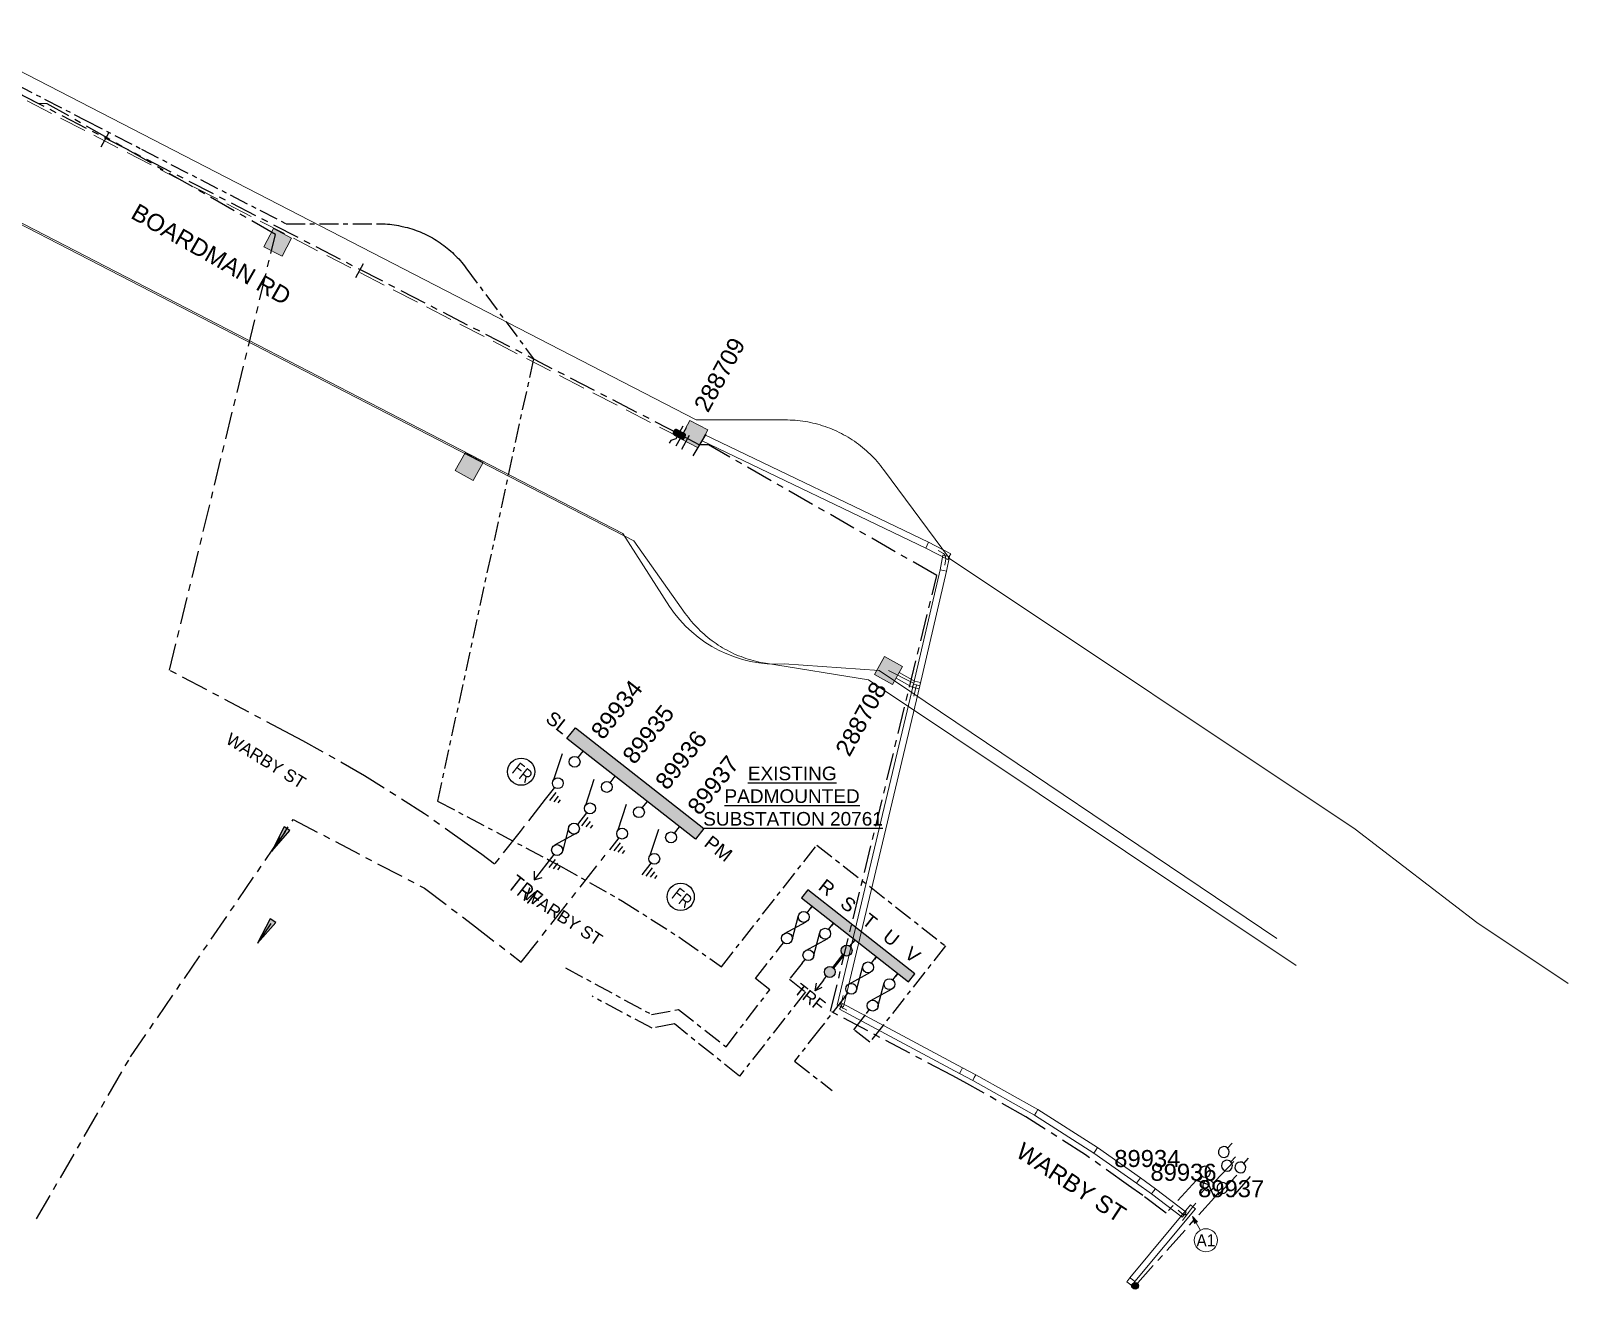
# Model space of a CAD drawing. Header units: metres. Extents: x 264965 to 265706, y 6180501 to 6181430.
# Drawn here: x 265360.7 to 265586.6, y 6180501.2 to 6180686.2 of the extents above; entities that cross this region are included whole.
import ezdxf
from ezdxf.enums import TextEntityAlignment as Align

# ---------------------------------------------------------------- set-up
doc = ezdxf.new("R2010")
doc.units = ezdxf.units.M
for name, pattern in [('Cable Exist UG', [7, 4, -1, 1, -1]), ('DASHED', [19.05, 12.7, -6.35]), ('IE Trench LV', [5.5, 4, -1.5])]:
    doc.linetypes.add(name, pattern=pattern)
doc.layers.get('0').update_dxf_attribs({"color": 6})
for name, color, linetype, lineweight in [('_User Miscellaneous1', 30, 'Continuous', 13), ('_User Miscellaneous8', 196, 'Continuous', 13), ('_User_HV_Exist', 1, 'Continuous', 25), ('_User_LV_Exist', 5, 'Continuous', 25), ('Mains_HV_EXT', 13, 'Continuous', 25)]:
    doc.layers.add(name, color=color, linetype=linetype, lineweight=lineweight)
doc.layers.add('Equip_HV_EXT', color=7, linetype='Continuous')
doc.layers.add('UNKNOWN_FEATURES', color=1, linetype='DASHED', plot=False)
doc.styles.add('ARIAL', font='arial.ttf', dxfattribs={"height": 2})
doc.styles.add('COLUMN_LABEL', font='arial.ttf', dxfattribs={"height": 2})
doc.styles.add('iecISOCP', font='isocp.shx')
doc.styles.add('ieISOCP', font='arial.ttf', dxfattribs={"height": 1.5})
doc.styles.add('IESYMBOL1', font='isocp.shx')
doc.styles.add('POLE_LABEL', font='arial.ttf', dxfattribs={"height": 2})
doc.styles.get("Standard").update_dxf_attribs({"font": 'arial.ttf'})
doc.styles.add('SWITCH_LABEL', font='arial.ttf', dxfattribs={"height": 2})
doc.linetypes.add('Cable New UG', pattern='A,6,-0.05,["X",Standard,S=1.8,R=0,X=0,Y=-0.94],-1.8', length=7.85)

# ---------------------------------------------------------------- blocks, each defined once
blk = doc.blocks.new('HV_STJ_EXT')
h = blk.add_hatch(color=256)
edge = h.paths.add_edge_path()
edge.add_ellipse((-0.59, 0.13), major_axis=(0.226, 0.226), ratio=1, start_angle=45, end_angle=135)
edge.add_line((-0.91, 0.13), (-0.91, -0.13))
edge.add_ellipse((-0.59, -0.13), major_axis=(0.226, 0.226), ratio=1, start_angle=135, end_angle=225)
edge.add_line((-0.59, -0.45), (0.59, -0.45))
edge.add_ellipse((0.59, -0.13), major_axis=(-0.226, 0.226), ratio=1, start_angle=135, end_angle=225)
edge.add_line((0.91, -0.13), (0.91, 0.13))
edge.add_ellipse((0.59, 0.13), major_axis=(-0.226, 0.226), ratio=1, start_angle=225, end_angle=315)
edge.add_line((0.59, 0.45), (-0.59, 0.45))
blk.add_lwpolyline([(-0.91, 0.13), (-0.91, -0.13, 0.414214), (-0.59, -0.45), (0.59, -0.45, 0.414214), (0.91, -0.13), (0.91, 0.13, 0.414214), (0.59, 0.45), (-0.59, 0.45, 0.414214)], format="xyb", close=True)
for tag, flags, p in [('ORIENTATION', 9, (1.5, 0)), ('Z', 1, (1.5, -0.8)), ('USAGE', 9, (1.5, -0.2)), ('LEGEND', 9, (1.5, -0.4)), ('NOTES', 9, (1.5, -0.6))]:
    blk.add_attdef(tag, text='', height=0.2, dxfattribs=dict(flags=flags)).set_placement(p, align=Align.MIDDLE_LEFT)
blk = doc.blocks.new('SWG_HOLEC_SU_EXT')
blk.add_line((1.8, -2), (5.8, -2))
for points in [[(1, 0), (0, 0)], [(6.6, 0), (7.6, 0)]]:
    blk.add_lwpolyline(points)
for points in [[(1.8, -0.8, 1), (1.8, 0.8, 1)], [(5.8, -0.8, 1), (5.8, 0.8, 1)]]:
    blk.add_lwpolyline(points, format="xyb", close=True)
at = {"style": 'SWITCH_LABEL', "flags": 8}
blk.add_attdef('ASSET_NUM', text='', height=2.5, rotation=179.9544, dxfattribs=at).set_placement((-2.4, 0), align=Align.MIDDLE_LEFT)
at = {"flags": 1}
blk.add_attdef('Z', (0, 0), '', height=0.2, dxfattribs=at)
at = {"flags": 9}
for tag, p in [('ACTUAL_STATUS', (0, -0.4)), ('CONSTRUCTED_VOLTAGE', (0, -0.6)), ('OPERATING_VOLTAGE', (0, -1)), ('ORIENTATION', (0, -1.2)), ('OWNED_BY', (0, -1.4)), ('STATE', (0, -1.8)), ('SWITCH_TYPE', (0, -2)), ('NO_PHASES', (0, -0.8)), ('PARENT', (0, -1.6)), ('USAGE', (0, -2.2)), ('STREETNAME', (0, -2.6)), ('SUBURB', (0, -2.8)), ('LOCATION', (0, -2.4)), ('NOTES', (0, -3))]:
    blk.add_attdef(tag, text='', height=0.2, dxfattribs=at).set_placement(p, align=Align.MIDDLE_LEFT)
at = {"style": 'SWITCH_LABEL', "flags": 9}
blk.add_attdef('STREET_CODE', text='', height=0.2, dxfattribs=at).set_placement((0, -0.2), align=Align.MIDDLE_LEFT)
blk = doc.blocks.new('CONNECTOR_NODE_EXT')
h = blk.add_hatch(color=256)
edge = h.paths.add_edge_path()
edge.add_arc((0, 0), 0.5, 0, 360)
blk.add_circle((0, 0), 0.5)
at = {"flags": 1}
blk.add_attdef('Z', (0, 0), '', height=0.2, dxfattribs=at)
at = {"flags": 9}
for tag, p in [('CONNECTOR_TYPE', (0, 0)), ('CONSTRUCTED_VOLTAGE', (0, -0.2)), ('OPERATING_VOLTAGE', (0, -0.6)), ('ORIENTATION', (0, -0.8)), ('SUBTYPE', (0, -1)), ('NO_PHASES', (0, -0.4)), ('USAGE', (0, -1.2)), ('NOTES', (0, -1.4))]:
    blk.add_attdef(tag, text='', height=0.2, dxfattribs=at).set_placement(p, align=Align.MIDDLE_LEFT)
blk = doc.blocks.new('*U257')
h = blk.add_hatch(color=256)
h.dxf.hatch_style = 1
h.paths.add_polyline_path([(3.74, -1.41), (0.18, 0.47), (-0.18, -0.47)])
blk.add_line((0.47, -0.18), (3.74, -1.41))
at = {"flags": 128}
blk.add_lwpolyline([(3.74, -1.41), (0.18, 0.47), (-0.18, -0.47)], close=True, dxfattribs=at)
blk.add_circle((0, 0), 0.0001)
blk = doc.blocks.new('FAULT_INDIC_SE')
blk.add_circle((0, 0), 2)
at = {"insert": (-1.15, 1), "char_height": 2, "width": 2.7042, "attachment_point": 1, "style": 'iecISOCP'}
blk.add_mtext('FR', dxfattribs=at)
blk = doc.blocks.new('SWG_SAFELINK_SU_NEW')
for p, q in [((7.24, 0.6), (8.76, 0.6)), ((7.48, 1.2), (8.52, 1.2)), ((7.72, 1.8), (8.28, 1.8)), ((2.24, -2.17), (6, -0.8)), ((6.8, 0), (9, 0))]:
    blk.add_line(p, q)
blk.add_lwpolyline([(1.2, 0), (0, 0)])
for centre in [(2, 0), (6, 0)]:
    blk.add_circle(centre, 0.8)
at = {"style": 'SWITCH_LABEL', "flags": 8}
blk.add_attdef('ASSET_NUM', text='', height=2, rotation=179.9544, dxfattribs=at).set_placement((-2, 0), align=Align.MIDDLE_LEFT)
at = {"flags": 1}
blk.add_attdef('Z', (0, 0), '', height=0.2, rotation=90, dxfattribs=at)
at = {"flags": 9}
for tag, p in [('ACTUAL_STATUS', (0, -0.4)), ('CONSTRUCTED_VOLTAGE', (0, -0.6)), ('OPERATING_VOLTAGE', (0, -1)), ('ORIENTATION', (0, -1.2)), ('OWNED_BY', (0, -1.4)), ('STATE', (0, -1.8)), ('SWITCH_TYPE', (0, -2)), ('NO_PHASES', (0, -0.8)), ('PARENT', (0, -1.6)), ('USAGE', (0, -2.2)), ('SUBURB', (0, -2.4)), ('STREETNAME', (0, -2.6)), ('LOCATION', (0, -2.8)), ('NOTES', (0, -3))]:
    blk.add_attdef(tag, text='', height=0.2, dxfattribs=at).set_placement(p, align=Align.MIDDLE_LEFT)
at = {"style": 'SWITCH_LABEL', "flags": 9}
blk.add_attdef('STREET_CODE', text='', height=0.2, dxfattribs=at).set_placement((0, -0.2), align=Align.MIDDLE_LEFT)
blk = doc.blocks.new('SWG_FUSE_EXT')
at = {"flags": 128}
for points in [[(1, 0.77), (4.48, -0.73)], [(1, -0.78), (4.48, 0.73)]]:
    blk.add_lwpolyline(points, dxfattribs=at)
for centre in [(0.8, 0), (0.8, 0), (4.8, 0)]:
    blk.add_circle(centre, 0.8)
blk = doc.blocks.new('SWG_SAFELINK_TRF_NEW')
for p, q in [((7.24, 0.6), (8.76, 0.6)), ((7.48, 1.2), (8.52, 1.2)), ((7.72, 1.8), (8.28, 1.8)), ((14.6, 0.01), (19.32, 0.01)), ((14.6, 0.01), (16.8, 0.01)), ((15.04, 0.61), (16.56, 0.61)), ((15.28, 1.21), (16.32, 1.21)), ((15.52, 1.81), (16.08, 1.81)), ((6, -0.8), (2.24, -2.17)), ((6.8, 0), (9, 0))]:
    blk.add_line(p, q)
for points in [[(1.2, 0), (0, 0)], [(18.32, -0.74), (19.32, 0.01), (18.33, 0.76)]]:
    blk.add_lwpolyline(points)
for centre in [(2, 0), (6, 0)]:
    blk.add_circle(centre, 0.8)
blk.add_blockref('SWG_FUSE_EXT', (9, -0.02))
at = {"style": 'IESYMBOL1'}
blk.add_text('TRF', height=2.5, rotation=89.9826, dxfattribs=at).set_placement((21.43, 0.01), align=Align.MIDDLE_CENTER)
at = {"style": 'SWITCH_LABEL', "flags": 8}
blk.add_attdef('ASSET_NUM', text='', height=2, rotation=179.9544, dxfattribs=at).set_placement((-3, 0), align=Align.MIDDLE_LEFT)
at = {"flags": 1}
blk.add_attdef('Z', (0, 0), '', height=0.2, dxfattribs=at)
at = {"flags": 9}
for tag, p in [('ACTUAL_STATUS', (0, -0.4)), ('CONSTRUCTED_VOLTAGE', (0, -0.6)), ('OPERATING_VOLTAGE', (0, -1)), ('ORIENTATION', (0, -1.2)), ('OWNED_BY', (0, -1.4)), ('STATE', (0, -1.8)), ('SWITCH_TYPE', (0, -2)), ('NO_PHASES', (0, -0.8)), ('PARENT', (0, -1.6)), ('USAGE', (0, -2.2)), ('SUBURB', (0, -2.4)), ('STREETNAME', (0, -2.6)), ('LOCATION', (0, -2.8)), ('NOTES', (0, -3))]:
    blk.add_attdef(tag, text='', height=0.2, dxfattribs=at).set_placement(p, align=Align.MIDDLE_LEFT)
at = {"style": 'SWITCH_LABEL', "flags": 9}
blk.add_attdef('STREET_CODE', text='', height=0.2, dxfattribs=at).set_placement((0, -0.2), align=Align.MIDDLE_LEFT)
blk = doc.blocks.new('*U248')
h = blk.add_hatch(color=256)
h.dxf.hatch_style = 1
h.paths.add_polyline_path([(3.74, -1.42), (0.18, 0.47), (-0.18, -0.47)])
blk.add_line((0.47, -0.18), (3.74, -1.42))
at = {"flags": 128}
blk.add_lwpolyline([(3.74, -1.42), (0.18, 0.47), (-0.18, -0.47)], close=True, dxfattribs=at)
blk.add_circle((0, 0), 0.0001)
blk = doc.blocks.new('*U854')
at = {"layer": '_User_LV_Exist'}
blk.add_line((7.5, 0), (6.8, 0), dxfattribs=at)
blk.add_lwpolyline([(1.2, 0), (0, 0)], dxfattribs=at)
at = {"layer": '_User_LV_Exist', "flags": 128}
for points in [[(5.68, -0.73), (2.32, 0.73)], [(5.68, 0.73), (2.32, -0.73)]]:
    blk.add_lwpolyline(points, dxfattribs=at)
at = {"layer": '_User_LV_Exist'}
for centre in [(2, 0), (6, 0)]:
    blk.add_circle(centre, 0.8, dxfattribs=at)
blk = doc.blocks.new('*U853')
at = {"layer": '_User_LV_Exist'}
h = blk.add_hatch(color=256, dxfattribs=at)
h.dxf.hatch_style = 1
h.set_gradient(color1=(0, 0, 255), color2=(0, 0, 255), tint=1)
h.paths.add_polyline_path([(6.8, 0, -0.939221), (5.21, -0.1), (2.79, -0.1, -0.939221), (1.2, 0, -0.939221), (2.79, 0.1), (5.21, 0.1, -0.939221)])
for p, q in [((2.77, 0.1), (5.23, 0.1)), ((7.5, 0), (6.8, 0)), ((7.5, 0), (9.5, 0)), ((8.5, 0.5), (9.5, 0)), ((9.5, 0), (8.5, -0.5)), ((2.77, -0.1), (5.23, -0.1))]:
    blk.add_line(p, q, dxfattribs=at)
blk.add_lwpolyline([(1.2, 0), (0, 0)], dxfattribs=at)
for centre in [(2, 0), (6, 0)]:
    blk.add_circle(centre, 0.8, dxfattribs=at)
at = {"layer": '_User_LV_Exist', "insert": (10.75, 0), "char_height": 1.8, "attachment_point": 5, "rotation": 90}
blk.add_mtext('TRF', dxfattribs=at)
blk = doc.blocks.new('LV_SWGR_(CAT1-CAT2)_FFIFF_EXT')
at = {"layer": '_User_LV_Exist'}
h = blk.add_hatch(color=256, dxfattribs=at)
h.dxf.hatch_style = 1
h.paths.add_polyline_path([(20, 1.5), (0, 1.5), (0, 0), (20, 0)])
for p, q in [((2, 0), (2, -0.5)), ((6, 0), (6, -0.5)), ((10, 0), (10, -0.5)), ((14, 0), (14, -0.5)), ((18, 0), (18, -0.5))]:
    blk.add_line(p, q, dxfattribs=at)
blk.add_lwpolyline([(0, 0), (20, 0), (20, 1.5), (0, 1.5)], close=True, dxfattribs=at)
at = {"layer": '_User_LV_Exist', "rotation": 270}
for name, p in [('*U854', (2, 0)), ('*U854', (6, 0)), ('*U853', (10, 0)), ('*U854', (14, 0)), ('*U854', (18, 0))]:
    blk.add_blockref(name, p, dxfattribs=at)
at = {"layer": '_User_LV_Exist', "char_height": 2, "attachment_point": 5, "style": 'ARIAL'}
for s, insert in [('S', (6, 3.5)), ('R', (2, 3.5)), ('T', (10, 3.5)), ('U', (14, 3.5)), ('V', (18, 3.5))]:
    blk.add_mtext(s, dxfattribs=dict(at, insert=insert))
blk = doc.blocks.new('COLUMN_EXT')
blk.add_hatch(color=256).paths.add_polyline_path([(1.5, -1.5), (1.5, 1.5), (-1.5, 1.5), (-1.5, -1.5)])
blk.add_lwpolyline([(1.5, 1.5), (-1.5, 1.5), (-1.5, -1.5), (1.5, -1.5)], close=True)
at = {"flags": 1}
blk.add_attdef('Z', (-1.81, 2.35), '', height=0.2, rotation=180, dxfattribs=at)
at = {"flags": 9}
for tag, style, p in [('STRUCTURE_PLANT_NUMBER', 'POLE_LABEL', (-1.81, -0.03)), ('STREET_CODE', 'COLUMN_LABEL', (-1.81, 0.2))]:
    blk.add_attdef(tag, text='', height=0.2, rotation=180, dxfattribs=dict(at, style=style)).set_placement(p, align=Align.MIDDLE_LEFT)
for tag, p in [('COLUMN_TYPE', (-1.81, 0.4)), ('STREETNAME', (-1.81, 1.6)), ('OWNED_BY', (-1.81, 0.6)), ('LOCATION', (-1.81, 1.4)), ('SUBURB', (-1.81, 1.8)), ('LEGEND', (-1.81, 1.2)), ('USAGE', (-1.81, 1)), ('NOTES', (-1.81, 2)), ('STATE', (-1.81, 0.8))]:
    blk.add_attdef(tag, text='', height=0.2, rotation=180, dxfattribs=at).set_placement(p, align=Align.MIDDLE_LEFT)
at = {"style": 'COLUMN_LABEL', "width": 0.9, "flags": 8}
blk.add_attdef('ASSET_NUM', text='', height=2, rotation=270, dxfattribs=at).set_placement((2, -4), align=Align.MIDDLE_LEFT)
blk = doc.blocks.new('*U345')
h = blk.add_hatch(color=256)
h.dxf.hatch_style = 1
h.paths.add_polyline_path([(3, 0.25), (3, -0.25), (4, 0)])
blk.add_line((4, 0), (1.75, 0))
at = {"flags": 128}
blk.add_lwpolyline([(3, 0.25), (3, -0.25), (4, 0), (3, 0.25)], dxfattribs=at)
blk.add_circle((0, 0), 1.7)
at = {"width": 0.9}
blk.add_attdef('CODE', text='', height=1.8, dxfattribs=at).set_placement((0, 0), align=Align.MIDDLE_CENTER)
at = {"flags": 1}
blk.add_attdef('Z', (0, 0), '', height=0.2, dxfattribs=at)

msp = doc.modelspace()

# ---------------------------------------------------------------- hatches: boundary and pattern name
at = {"layer": '_User_HV_Exist'}
h = msp.add_hatch(color=256, dxfattribs=at)
h.dxf.hatch_style = 1
h.paths.add_polyline_path([(265458.388, 6180567.347), (265459.622, 6180568.921), (265440.737, 6180583.731), (265439.503, 6180582.157)])

# ---------------------------------------------------------------- linework, layer by layer
at = {"layer": '_User Miscellaneous1'}
for p, q in [((265459.764, 6180626.76), (265459.556, 6180626.327)), ((265459.764, 6180626.76), (265492.619, 6180610.991)), ((265459.349, 6180625.895), (265459.556, 6180626.327)), ((265459.349, 6180625.895), (265492.19, 6180610.132)), ((265492.619, 6180610.991), (265492.405, 6180610.561)), ((265492.619, 6180610.991), (265495.876, 6180609.305)), ((265492.19, 6180610.132), (265492.405, 6180610.561)), ((265492.19, 6180610.132), (265495.435, 6180608.452)), ((265494.716, 6180609.077), (265494.32, 6180606.916)), ((265494.716, 6180609.077), (265495.188, 6180608.991)), ((265495.66, 6180608.904), (265495.188, 6180608.991)), ((265495.66, 6180608.904), (265495.26, 6180606.72)), ((265495.435, 6180608.452), (265495.655, 6180608.878)), ((265495.876, 6180609.305), (265495.655, 6180608.878)), ((265494.32, 6180606.916), (265490.383, 6180590.137)), ((265495.26, 6180606.72), (265491.317, 6180589.917)), ((265494.32, 6180606.916), (265494.79, 6180606.818)), ((265495.26, 6180606.72), (265494.79, 6180606.818)), ((265487.827, 6180591), (265488.06, 6180591.42)), ((265487.827, 6180591), (265490.209, 6180589.685)), ((265488.292, 6180591.841), (265488.06, 6180591.42)), ((265488.292, 6180591.841), (265490.557, 6180590.589)), ((265490.557, 6180590.589), (265490.383, 6180590.137)), ((265490.557, 6180590.589), (265491.427, 6180590.384)), ((265491.427, 6180590.384), (265491.317, 6180589.917)), ((265490.383, 6180590.138), (265479.181, 6180542.958)), ((265491.317, 6180589.916), (265480.115, 6180542.736)), ((265490.209, 6180589.685), (265490.383, 6180590.137)), ((265490.209, 6180589.685), (265491.207, 6180589.45)), ((265490.383, 6180590.138), (265490.85, 6180590.027)), ((265490.383, 6180590.137), (265490.85, 6180590.027)), ((265491.317, 6180589.917), (265490.85, 6180590.027)), ((265491.317, 6180589.916), (265490.85, 6180590.027)), ((265491.207, 6180589.45), (265491.317, 6180589.917)), ((265479.181, 6180542.958), (265479.648, 6180542.847)), ((265479.982, 6180543.212), (265479.756, 6180542.789)), ((265479.982, 6180543.212), (265497.614, 6180533.778)), ((265479.529, 6180542.366), (265479.756, 6180542.789)), ((265479.529, 6180542.366), (265497.163, 6180532.931)), ((265480.115, 6180542.736), (265479.648, 6180542.847)), ((265497.163, 6180532.931), (265497.388, 6180533.355)), ((265497.163, 6180532.931), (265499.099, 6180531.905)), ((265497.614, 6180533.778), (265497.388, 6180533.355)), ((265497.614, 6180533.778), (265499.56, 6180532.747)), ((265499.099, 6180531.905), (265499.329, 6180532.326)), ((265499.099, 6180531.905), (265508.149, 6180526.801)), ((265499.56, 6180532.747), (265499.329, 6180532.326)), ((265499.56, 6180532.747), (265508.643, 6180527.625)), ((265508.149, 6180526.801), (265508.396, 6180527.213)), ((265508.643, 6180527.625), (265508.396, 6180527.213)), ((265508.643, 6180527.625), (265517.432, 6180522.043)), ((265508.149, 6180526.801), (265516.896, 6180521.246)), ((265516.896, 6180521.246), (265517.164, 6180521.645)), ((265516.896, 6180521.246), (265523.157, 6180516.795)), ((265517.432, 6180522.043), (265517.164, 6180521.645)), ((265517.432, 6180522.043), (265523.714, 6180517.577)), ((265523.157, 6180516.795), (265523.436, 6180517.186)), ((265523.157, 6180516.795), (265525.354, 6180515.231)), ((265523.714, 6180517.577), (265523.436, 6180517.186)), ((265523.714, 6180517.577), (265525.923, 6180516.005)), ((265525.923, 6180516.005), (265525.639, 6180515.618)), ((265525.923, 6180516.005), (265530.454, 6180512.567)), ((265531.063, 6180513.643), (265522.156, 6180502.928)), ((265525.354, 6180515.231), (265525.639, 6180515.618)), ((265525.354, 6180515.231), (265529.873, 6180511.803)), ((265531.063, 6180513.643), (265531.432, 6180513.336)), ((265531.801, 6180513.029), (265522.919, 6180502.344)), ((265529.873, 6180511.803), (265530.163, 6180512.185)), ((265530.454, 6180512.567), (265530.163, 6180512.185)), ((265531.801, 6180513.029), (265531.432, 6180513.336)), ((265522.156, 6180502.928), (265521.716, 6180502.303)), ((265521.716, 6180502.303), (265522.108, 6180502.027)), ((265522.156, 6180502.928), (265522.538, 6180502.636)), ((265522.919, 6180502.344), (265522.501, 6180501.75)), ((265522.919, 6180502.344), (265522.538, 6180502.636)), ((265522.501, 6180501.75), (265522.108, 6180502.027))]:
    msp.add_line(p, q, dxfattribs=at)
at = {"layer": '_User Miscellaneous1', "linetype": 'IE Trench LV', "lineweight": 0, "flags": 128}
msp.add_lwpolyline([(265265.409, 6180763.985), (265283.713, 6180736.569), (265284.294, 6180735.691), (265284.888, 6180734.806), (265285.492, 6180733.922), (265286.101, 6180733.045), (265286.715, 6180732.175), (265287.336, 6180731.305), (265287.966, 6180730.44), (265288.601, 6180729.583), (265289.241, 6180728.729), (265289.889, 6180727.881), (265290.542, 6180727.036), (265291.203, 6180726.197), (265291.868, 6180725.363), (265292.541, 6180724.534), (265293.221, 6180723.709), (265293.904, 6180722.891), (265294.595, 6180722.077), (265295.293, 6180721.267), (265295.995, 6180720.464), (265296.705, 6180719.665), (265297.418, 6180718.873), (265298.14, 6180718.084), (265298.866, 6180717.303), (265299.598, 6180716.526), (265300.337, 6180715.753), (265301.081, 6180714.989), (265301.829, 6180714.228), (265302.586, 6180713.473), (265303.347, 6180712.723), (265304.113, 6180711.981), (265304.885, 6180711.243), (265305.663, 6180710.511), (265306.446, 6180709.785), (265307.234, 6180709.065), (265308.026, 6180708.352), (265308.826, 6180707.643), (265309.632, 6180706.94), (265310.439, 6180706.245), (265311.254, 6180705.554), (265312.074, 6180704.87), (265312.899, 6180704.192), (265313.728, 6180703.521), (265314.564, 6180702.854), (265315.403, 6180702.195), (265316.247, 6180701.543), (265317.097, 6180700.895), (265317.951, 6180700.255), (265318.81, 6180699.621), (265319.674, 6180698.993), (265320.542, 6180698.372), (265321.415, 6180697.758), (265322.292, 6180697.15), (265323.175, 6180696.548), (265324.061, 6180695.953), (265324.953, 6180695.363), (265325.848, 6180694.783), (265326.746, 6180694.208), (265327.652, 6180693.639), (265328.56, 6180693.078), (265329.47, 6180692.524), (265330.387, 6180691.975), (265331.31, 6180691.433), (265332.234, 6180690.9), (265333.161, 6180690.373), (265334.093, 6180689.853), (265335.023, 6180689.343), (265352.533, 6180679.816), (265457.263, 6180625.762)], dxfattribs=at)
at = {"layer": '_User Miscellaneous1', "linetype": 'Continuous'}
for points in [[(265586.56, 6180546.178), (265573.158, 6180555.128), (265555.257, 6180568.825), (265495.705, 6180608.595), (265485.992, 6180621.692), (265485.767, 6180621.99), (265485.536, 6180622.283), (265485.299, 6180622.571), (265485.057, 6180622.854), (265484.809, 6180623.133), (265484.554, 6180623.406), (265484.294, 6180623.673), (265484.029, 6180623.935), (265483.757, 6180624.192), (265483.482, 6180624.442), (265483.2, 6180624.687), (265482.914, 6180624.926), (265482.622, 6180625.159), (265482.327, 6180625.386), (265482.026, 6180625.606), (265481.721, 6180625.821), (265481.411, 6180626.029), (265481.097, 6180626.231), (265480.779, 6180626.426), (265480.457, 6180626.614), (265480.13, 6180626.795), (265479.8, 6180626.97), (265479.468, 6180627.138), (265479.131, 6180627.298), (265478.791, 6180627.452), (265478.449, 6180627.599), (265478.102, 6180627.738), (265477.753, 6180627.871), (265477.403, 6180627.995), (265477.048, 6180628.112), (265476.692, 6180628.223), (265476.333, 6180628.325), (265475.972, 6180628.421), (265475.609, 6180628.509), (265475.246, 6180628.589), (265474.88, 6180628.662), (265474.512, 6180628.726), (265474.143, 6180628.783), (265473.774, 6180628.834), (265473.403, 6180628.875), (265473.032, 6180628.909), (265472.66, 6180628.936), (265472.287, 6180628.954), (265471.913, 6180628.966), (265471.541, 6180628.968), (265458.456, 6180628.972), (265354.125, 6180682.82)], [(265345.153, 6180664.965), (265449.3, 6180611.209), (265456.883, 6180600.545), (265457.104, 6180600.241), (265457.33, 6180599.941), (265457.563, 6180599.646), (265457.802, 6180599.356), (265458.047, 6180599.072), (265458.297, 6180598.792), (265458.554, 6180598.518), (265458.817, 6180598.249), (265459.084, 6180597.986), (265459.358, 6180597.729), (265459.636, 6180597.477), (265459.92, 6180597.231), (265460.209, 6180596.992), (265460.504, 6180596.758), (265460.802, 6180596.53), (265461.106, 6180596.309), (265461.413, 6180596.094), (265461.726, 6180595.886), (265462.042, 6180595.684), (265462.364, 6180595.49), (265462.689, 6180595.302), (265463.017, 6180595.12), (265463.35, 6180594.946), (265463.686, 6180594.778), (265464.025, 6180594.618), (265464.368, 6180594.465), (265464.714, 6180594.319), (265465.064, 6180594.18), (265465.415, 6180594.049), (265465.77, 6180593.925), (265466.127, 6180593.809), (265466.485, 6180593.7), (265466.847, 6180593.599), (265467.21, 6180593.504), (265467.577, 6180593.418), (265467.944, 6180593.34), (265468.313, 6180593.27), (265468.683, 6180593.206), (265483.807, 6180590.766), (265546.611, 6180548.821)]]:
    msp.add_lwpolyline(points, dxfattribs=at)
msp.add_lwpolyline([(265344.876, 6180665.369), (265447.703, 6180612.297), (265454.575, 6180601.572, 0.2691149), (265471.407, 6180593.128), (265485.368, 6180592.133), (265543.761, 6180552.753)], format="xyb", dxfattribs=at)
at = {"layer": '_User Miscellaneous1', "linetype": 'Cable Exist UG'}
for points in [[(265494.019, 6180609.761), (265494.797, 6180609.347), (265494.797, 6180609.347, -0.2106308), (265495.123, 6180608.566), (265495.123, 6180608.566), (265494.98, 6180607.629)], [(265480.626, 6180542.235), (265480.141, 6180542.493), (265480.141, 6180542.493, -0.3621159), (265479.756, 6180543.225), (265479.756, 6180543.225), (265480.084, 6180544.379)], [(265530.737, 6180512.409, -0.4232291), (265529.871, 6180512.318), (265529.871, 6180512.318), (265529.245, 6180512.839)]]:
    msp.add_lwpolyline(points, format="xyb", dxfattribs=at)
for points in [[(265486.725, 6180592.147), (265490.85, 6180590.027)], [(265490.464, 6180588.394), (265490.849, 6180590.022)], [(265529.924, 6180511.327), (265531.384, 6180513.272), (265531.845, 6180513.886)]]:
    msp.add_lwpolyline(points, dxfattribs=at)
at = {"layer": '_User_HV_Exist', "linetype": 'Cable Exist UG'}
for points in [[(265436.31, 6180573.224), (265432.607, 6180568.503), (265428.84, 6180563.699), (265428.84, 6180563.699), (265426.987, 6180565.114), (265424.856, 6180566.606), (265418.559, 6180571.098), (265409.788, 6180576.688), (265400.711, 6180581.824), (265398.957, 6180582.741), (265381.125, 6180592.187), (265396.704, 6180656.236), (265363.168, 6180675.437), (265363.168, 6180675.437), (265361.84, 6180675.443), (265358.904, 6180676.978)], [(265361.576, 6180511.561), (265375.397, 6180535.357), (265399.289, 6180570.246), (265418.573, 6180560.159), (265425.613, 6180554.833), (265432.793, 6180549.294), (265445.752, 6180565.819)]]:
    msp.add_lwpolyline(points, dxfattribs=at)
at = {"layer": '_User_HV_Exist'}
msp.add_lwpolyline([(265439.503, 6180582.157), (265440.737, 6180583.731), (265459.622, 6180568.921), (265458.388, 6180567.347)], close=True, dxfattribs=at)
at = {"layer": '_User_LV_Exist', "linetype": 'Cable Exist UG', "ltscale": 0.7, "transparency": 33554687}
for points in [[(265354.079, 6180680.593), (265368.748, 6180673.022), (265376.99, 6180668.768), (265398.239, 6180657.801), (265411.803, 6180657.797), (265412.145, 6180657.795), (265412.476, 6180657.785), (265412.809, 6180657.768), (265413.138, 6180657.745), (265413.469, 6180657.714), (265413.797, 6180657.678), (265414.124, 6180657.633), (265414.455, 6180657.582), (265414.782, 6180657.524), (265415.105, 6180657.46), (265415.75, 6180657.311), (265416.072, 6180657.226), (265416.39, 6180657.135), (265416.707, 6180657.037), (265417.023, 6180656.932), (265417.333, 6180656.822), (265417.643, 6180656.704), (265417.951, 6180656.58), (265418.255, 6180656.45), (265418.558, 6180656.313), (265418.856, 6180656.171), (265419.15, 6180656.023), (265419.445, 6180655.867), (265419.736, 6180655.705), (265420.021, 6180655.538), (265420.302, 6180655.366), (265420.582, 6180655.186), (265420.858, 6180655), (265421.13, 6180654.81), (265421.395, 6180654.616), (265421.659, 6180654.413), (265421.918, 6180654.206), (265422.171, 6180653.994), (265422.422, 6180653.777), (265422.667, 6180653.554), (265422.909, 6180653.325), (265423.144, 6180653.093), (265423.375, 6180652.855), (265423.601, 6180652.613), (265423.82, 6180652.368), (265424.036, 6180652.114), (265424.247, 6180651.858), (265424.452, 6180651.598), (265424.66, 6180651.322), (265434.575, 6180637.953), (265420.484, 6180572.966), (265436.791, 6180564.339), (265438.558, 6180563.416), (265447.671, 6180558.259), (265456.487, 6180552.641), (265462.189, 6180548.617), (265476.205, 6180566.49), (265495.091, 6180551.68), (265483.983, 6180537.516), (265481.622, 6180539.367), (265483.474, 6180541.728)], [(265439.302, 6180548.434), (265451.913, 6180541.617), (265455.883, 6180542.329), (265462.863, 6180536.845), (265469.288, 6180545.227), (265467.181, 6180546.88), (265470.883, 6180551.601)], [(265474.031, 6180549.133), (265472.18, 6180546.772), (265474.54, 6180544.921), (265464.83, 6180532.539), (265455.276, 6180540.204), (265451.993, 6180539.58), (265443.181, 6180544.276)], [(265480.326, 6180544.196), (265476.623, 6180539.475), (265472.921, 6180534.753), (265478.429, 6180530.434)]]:
    msp.add_lwpolyline(points, dxfattribs=at)
at = {"layer": 'Mains_HV_EXT', "linetype": 'Cable Exist UG'}
for points in [[(265456.004, 6180626.862), (265352.72, 6180680.169)], [(265533.772, 6180516.587), (265531.927, 6180517.189), (265527.505, 6180512.388), (265527.505, 6180512.388), (265524.086, 6180514.998), (265521.955, 6180516.491), (265515.659, 6180520.982), (265506.887, 6180526.572), (265497.81, 6180531.708), (265496.057, 6180532.625), (265478.224, 6180542.071), (265493.803, 6180606.12), (265460.268, 6180625.321), (265460.268, 6180625.321), (265458.94, 6180625.327), (265456.004, 6180626.862)], [(265522.945, 6180501.725), (265534.587, 6180514.727), (265533.772, 6180516.587)]]:
    msp.add_lwpolyline(points, dxfattribs=at)
at = {"layer": 'UNKNOWN_FEATURES'}
for points in [[(265371.076, 6180669.088), (265372.228, 6180671.152)], [(265408.468, 6180649.87), (265409.62, 6180651.934)], [(265456.531, 6180628.055), (265455.479, 6180626.174), (265454.744, 6180625.942), (265454.502, 6180625.539)], [(265456.998, 6180627.788), (265455.489, 6180625.103)], [(265456.349, 6180624.65), (265457.501, 6180626.714)], [(265459.903, 6180626.897), (265457.995, 6180623.683)]]:
    msp.add_lwpolyline(points, dxfattribs=at)

# ---------------------------------------------------------------- block references
at = {"layer": '_User Miscellaneous1'}
for p, rotation in [((265397.023, 6180655.053), 332.2289001455712), ((265425.14, 6180622.101), 331.0354106238002)]:
    msp.add_blockref('COLUMN_EXT', p, dxfattribs=dict(at, rotation=rotation))
ref = msp.add_blockref('COLUMN_EXT', (265458.151, 6180626.879), dxfattribs=dict(at, rotation=332.2289001455712))
ref.add_attrib('ASSET_NUM', '288709', dxfattribs={"layer": '0', "height": 2.5, "rotation": 61.39936, "style": 'COLUMN_LABEL'}).set_placement((265460.869, 6180629.544), align=Align.BOTTOM_LEFT)
ref = msp.add_blockref('COLUMN_EXT', (265486.725, 6180592.147), dxfattribs=dict(at, rotation=331.0354106238002))
ref.add_attrib('ASSET_NUM', '288708', dxfattribs={"layer": '0', "height": 2.5, "rotation": 61.28492, "style": 'COLUMN_LABEL'}).set_placement((265484.389, 6180590.753), align=Align.TOP_RIGHT)
at = {"layer": '_User Miscellaneous8', "transparency": 33554687}
ref = msp.add_blockref('*U345', (265533.339, 6180508.415), dxfattribs=dict(at, rotation=119.3988901699086))
ref.add_attrib('CODE', 'A1', dxfattribs={"layer": '0', "height": 1.8, "width": 0.9}).set_placement((265533.339, 6180508.415), align=Align.MIDDLE_CENTER)
at = {"layer": '_User_HV_Exist'}
ref = msp.add_blockref('SWG_SAFELINK_SU_NEW', (265441.863, 6180580.306), dxfattribs=dict(at, rotation=231.8959410536489))
ref.add_attrib('ASSET_NUM', '89934', dxfattribs={"layer": '0', "height": 2.5, "rotation": 51.85031, "style": 'SWITCH_LABEL'}).set_placement((265443.806, 6180582.595), align=Align.MIDDLE_LEFT)
ref = msp.add_blockref('SWG_SAFELINK_TRF_NEW', (265446.585, 6180576.604), dxfattribs=dict(at, rotation=231.8959410536489))
ref.add_attrib('ASSET_NUM', '89935', dxfattribs={"layer": '0', "height": 2.5, "rotation": 51.85031, "style": 'SWITCH_LABEL'}).set_placement((265448.436, 6180578.964), align=Align.MIDDLE_LEFT)
ref = msp.add_blockref('SWG_SAFELINK_SU_NEW', (265451.306, 6180572.901), dxfattribs=dict(at, rotation=231.8959410536489))
ref.add_attrib('ASSET_NUM', '89936', dxfattribs={"layer": '0', "height": 2.5, "rotation": 51.85031, "style": 'SWITCH_LABEL'}).set_placement((265453.249, 6180575.19), align=Align.MIDDLE_LEFT)
at = {"layer": '_User_HV_Exist', "rotation": 321.8959410536489}
for p in [(265432.769, 6180577.276), (265456.206, 6180558.892)]:
    msp.add_blockref('FAULT_INDIC_SE', p, dxfattribs=at)
at = {"layer": '_User_HV_Exist'}
ref = msp.add_blockref('SWG_SAFELINK_SU_NEW', (265456.027, 6180569.199), dxfattribs=dict(at, rotation=231.8959410536489))
ref.add_attrib('ASSET_NUM', '89937', dxfattribs={"layer": '0', "height": 2.5, "rotation": 51.85031, "style": 'SWITCH_LABEL'}).set_placement((265457.97, 6180571.487), align=Align.MIDDLE_LEFT)
at = {"layer": '_User_HV_Exist', "color": 2, "linetype": 'Cable New UG', "lineweight": 0, "ltscale": 10, "rotation": 256.4959249505599}
for name, p in [('*U257', (265398.377, 6180568.914)), ('*U248', (265396.31, 6180555.394))]:
    msp.add_blockref(name, p, dxfattribs=at)
at = {"layer": '_User_LV_Exist', "rotation": 321.8959410521431}
msp.add_blockref('LV_SWGR_(CAT1-CAT2)_FFIFF_EXT', (265473.938, 6180558.737), dxfattribs=at)
at = {"layer": 'Equip_HV_EXT', "rotation": 152.7003584060754}
msp.add_blockref('HV_STJ_EXT', (265456.004, 6180626.862), dxfattribs=at)
at = {"layer": 'Equip_HV_EXT'}
ref = msp.add_blockref('SWG_HOLEC_SU_EXT', (265531.99, 6180517.188), dxfattribs=dict(at, rotation=46.48786726430424))
ref.add_attrib('ASSET_NUM', '89934', dxfattribs={"layer": '0', "height": 2.5, "style": 'SWITCH_LABEL'}).set_placement((265529.591, 6180518.438), align=Align.BOTTOM_RIGHT)
ref = msp.add_blockref('SWG_HOLEC_SU_EXT', (265532.449, 6180515.166), dxfattribs=dict(at, rotation=46.60884956745426))
ref.add_attrib('ASSET_NUM', '89936', dxfattribs={"layer": '0', "height": 2.5, "style": 'SWITCH_LABEL'}).set_placement((265530.05, 6180516.416), align=Align.BOTTOM_CENTER)
ref = msp.add_blockref('SWG_HOLEC_SU_EXT', (265534.59, 6180514.754), dxfattribs=dict(at, rotation=48.81410294498438))
ref.add_attrib('ASSET_NUM', '89937', dxfattribs={"layer": '0', "height": 2.5, "style": 'SWITCH_LABEL'}).set_placement((265532.191, 6180516.004), align=Align.MIDDLE_LEFT)
msp.add_blockref('CONNECTOR_NODE_EXT', (265522.945, 6180501.725), dxfattribs=at)

# ---------------------------------------------------------------- texts
at = {"layer": '_User Miscellaneous1'}
for s, rotation, p in [('BOARDMAN RD', 330.27139, (265375.272, 6180658.718)), ('WARBY ST', 326.82772, (265505.229, 6180520.854))]:
    msp.add_text(s, height=2.5, rotation=rotation, dxfattribs=at).set_placement(p)
at = {"layer": '_User_HV_Exist'}
msp.add_text('WARBY ST', height=1.8, rotation=328.41299, dxfattribs=at).set_placement((265389.234, 6180581.564))
at = {"layer": '_User_HV_Exist', "char_height": 2, "attachment_point": 5, "rotation": 321.89594, "style": 'ieISOCP'}
for s, width, insert in [('SL', 7.5, (265438.153, 6180584.487)), ('PM', 5.25, (265461.759, 6180565.974))]:
    msp.add_mtext_dynamic_manual_height_columns(s, width=width, gutter_width=12.5, heights=[0], dxfattribs=dict(at, insert=insert))
at = {"layer": '_User_LV_Exist'}
msp.add_text('WARBY ST', height=1.8, rotation=326.82772, dxfattribs=at).set_placement((265432.95, 6180558.796))
at = {"layer": '_User_LV_Exist', "insert": (265455.906, 6180578.023), "char_height": 2, "attachment_point": 1}
msp.add_mtext_dynamic_manual_height_columns('\\pi10.16;{\\LEXISTING \\P\\pi6.73;PADMOUNTED  \\P\\pi3.6025;SUBSTATION 20761}', width=32.96483, gutter_width=12.5, heights=[0], dxfattribs=at)

doc.saveas('drawing.dxf')
